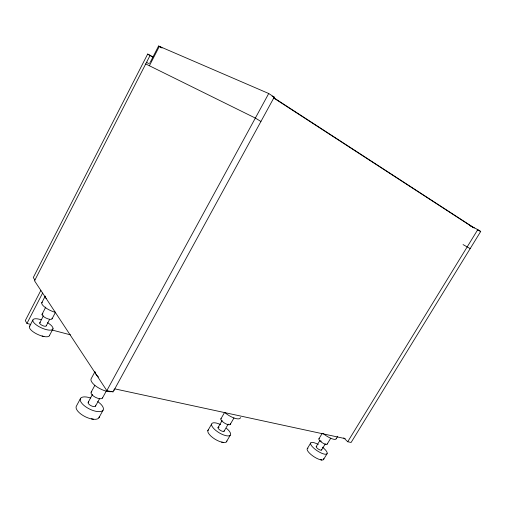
<?xml version="1.0" encoding="UTF-8"?>
<svg xmlns="http://www.w3.org/2000/svg" width="506" height="506" viewBox="0 0 506 506"><rect width="100%" height="100%" fill="white"/><g stroke="black" fill="none" stroke-linecap="round" stroke-linejoin="round"><path stroke-width="0.76" d="M152.882 56.868L147.676 54.066L33.282 277.56L34.939 280.065M150.181 55.23L34.535 280.811L106.836 390.638L113.085 391.967L274.246 97.12L268.724 93.521L158.593 46.021L150.358 62.067M149.39 65.761L159.358 46.356L162.04 48.026M40.853 290.406L25.3 320.583L26.944 323.423L30.758 324.428M26.944 323.423L42.605 293.075M29.405 326.699L32.827 320.083M41.72 302.879L45.186 296.181M42.011 314.365L45.78 307.091M39.689 323.018L43.44 315.788M46.261 325.82L49.677 319.28M52.118 318.729L55.552 312.151M49.62 335.263L53.048 328.717M80.65 398.216L76.539 405.837A12.656 5.427 26.4 0 0 79.278 412.732A12.656 5.427 26.4 0 0 90.612 418.728L93.465 419.246L91.403 418.879M94.818 371.948L91.346 378.387A12.783 4.927 26.8 0 0 97.734 387.413A12.783 4.927 26.8 0 0 112.243 391.486M91.194 392.099L94.812 385.414M88.234 402.251L92.459 394.452M95.52 406.135L99.758 398.348M102.427 398.095L106.424 390.758M106.836 390.638L268.724 93.521M98.936 417.741L103.079 410.157M207.802 430.695L211.559 424.167M220.844 418.943L224.613 412.409M218.016 427.633L222.14 420.492M224.057 431.251L228.2 424.117M230.167 424.521L233.955 417.988M226.384 441.846L230.179 435.324M310.716 442.965L307.287 448.651L307.99 448.164M318.913 438.828L322.132 433.509M316.231 446.551L319.975 440.372M321.563 450.017L325.32 443.838M327.142 444.148L330.785 438.164M323.644 459.328L327.116 453.635M336.142 438.835L337.704 436.273M347.711 441.744L477.803 229.591L480.7 231.476L351.113 442.465L347.711 441.744L343.764 437.899M149.827 62.852L149.245 63.326M208.453 429.765L208.371 429.796A10.879 4.035 31.3 0 0 210.869 436.071A10.879 4.035 31.3 0 0 221.483 442.073M221.483 442.08L223.595 442.459L222.071 442.187M114.9 388.893L345.218 438.632M52.131 330.038L70.448 334.845M320.633 459.771L321.81 459.979L320.184 459.688A9.747 3.055 33.6 0 1 310.861 454.413A9.747 3.055 33.6 0 1 307.256 448.632M42.074 336.028L43.914 336.496L41.372 335.851A10.955 3.827 24.5 0 1 31.726 330.69A10.955 3.827 24.5 0 1 29.98 325.864M272.076 96.178L274.246 97.12M145.696 63.933L255.347 118.075L260.938 121.472M470.03 225.733L477.803 229.591M472.667 227.162L474.198 227.921L273.822 97.759M477.164 229.718L480.7 231.476M463.053 244.594L470.182 248.598M146.544 62.282L148.574 63.497M147.676 54.066L152.388 56.925M158.593 46.021L160.604 47.273M273.79 98.063L302.278 116.557M302.746 116.854L471.345 226.302M224.164 430.555A3.548 1.278 31.2 0 1 222.229 431.226A3.548 1.278 31.2 0 1 218.447 428.708A3.548 1.278 31.2 0 1 219.092 427.172M230.306 423.471A5.471 1.904 31.1 0 1 225.309 423.547A5.471 1.904 31.1 0 1 221.097 418.513M240.483 417.526A10.974 3.662 31 0 1 234.664 418.222A10.974 3.662 31 0 1 224.556 412.308M226.916 440.928A10.911 4.048 31.3 0 1 223.627 442.497M226.441 428.31A10.93 3.94 31.2 0 1 227.036 435.868A10.93 3.94 31.2 0 1 212.147 426.444A10.93 3.94 31.2 0 1 220.603 424.61M321.595 449.739A3.181 0.968 33.4 0 1 318.078 448.904A3.181 0.968 33.4 0 1 316.832 446.368M327.18 443.73A4.902 1.442 33.3 0 1 322.316 442.756A4.902 1.442 33.3 0 1 319.242 438.594M336.148 438.835A9.829 2.764 33.1 0 1 322.923 433.3M323.77 458.461A9.778 3.061 33.6 0 1 321.841 460.011M322.423 447.19A9.791 2.979 33.4 0 1 324.776 454.198A9.791 2.979 33.4 0 1 311.323 445.438A9.791 2.979 33.4 0 1 318.236 444.464M321.272 441.321A3.188 0.936 33.3 0 1 320.798 440.834M95.52 405.167A4.13 1.72 26.5 0 1 91.346 405.863A4.13 1.72 26.5 0 1 88.62 401.954M102.61 397.444A6.376 2.562 26.6 0 1 95.299 397.223A6.376 2.562 26.6 0 1 91.788 391.669M114.173 389.158A12.783 4.927 26.8 0 1 113.856 390.43M99.366 416.381A12.694 5.439 26.4 0 1 93.496 419.284M97.709 401.6A12.72 5.3 26.5 0 1 99.562 411.65A12.72 5.3 26.5 0 1 81.207 402.441A12.72 5.3 26.5 0 1 90.504 397.988M98.537 377.046A12.808 4.782 26.9 0 1 95.115 371.859M46.204 325.459A3.574 1.214 24.7 0 1 42.295 325.447A3.574 1.214 24.7 0 1 40.271 322.6M52.023 318.179A5.509 1.809 24.9 0 1 46.046 318.078A5.509 1.809 24.9 0 1 42.89 313.764M55.16 312.303A11.043 3.472 25.1 0 1 44.661 307.066A11.043 3.472 25.1 0 1 42.289 302.145M49.651 335.276A10.987 3.839 24.5 0 1 43.94 336.522M47.532 322.664A11.005 3.738 24.7 0 1 50.113 330.165A11.005 3.738 24.7 0 1 33.959 322.784A11.005 3.738 24.7 0 1 41.169 319.754M46.191 298.483A11.062 3.365 25.2 0 1 45.205 296.193"/></g></svg>
